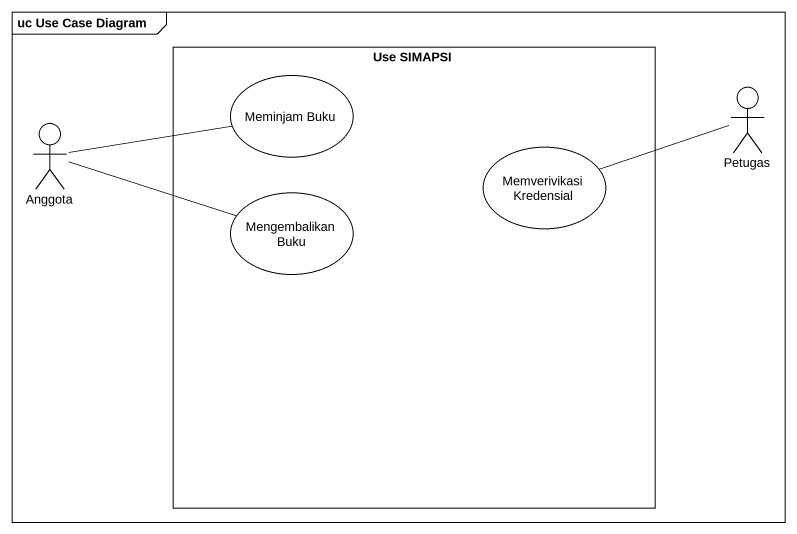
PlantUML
@startuml
mainframe uc Use Case Diagram
rectangle "Use SIMAPSI" as Use_SIMAPSI {
  usecase "Meminjam Buku" as Meminjam_Buku
  usecase "Memverivikasi Kredensial" as Memverivikasi_Kredensial
  usecase "Mengembalikan Buku" as Mengembalikan_Buku
}
actor Anggota
actor Petugas
Anggota -right- Meminjam_Buku
Anggota -right- Mengembalikan_Buku
Petugas -left- Memverivikasi_Kredensial
@enduml
